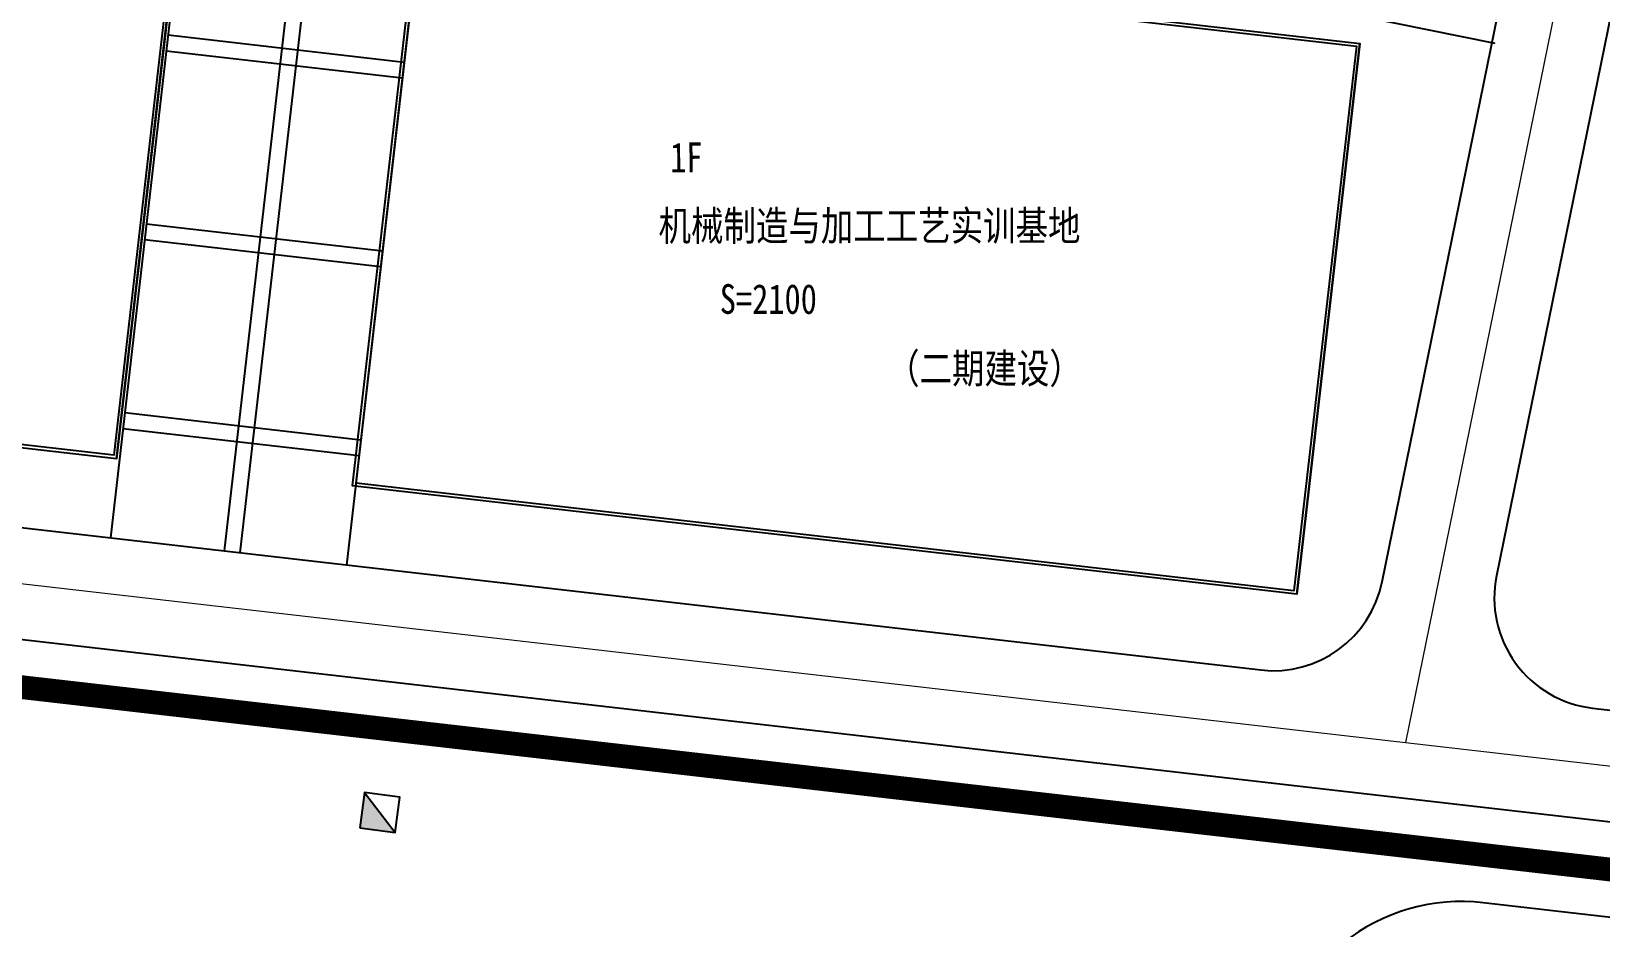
# Model space of a CAD drawing. Extents: x 34159 to 76259, y 14444 to 30378.
# Drawn here: x 34918.9 to 35018, y 15288 to 15344.6 of the extents above; entities that cross this region are included whole.
import ezdxf

# ---------------------------------------------------------------- set-up
doc = ezdxf.new("R2010")
doc.units = 0
doc.header["$LTSCALE"] = 1000
doc.header["$MEASUREMENT"] = 0
doc.linetypes.add('DASHDOT2', pattern=[0.5, 0.25, -0.125, 0, -0.125])
doc.linetypes.add('DIVIDE', pattern=[1.25, 0.5, -0.25, 0, -0.25, 0, -0.25])
for name, color, linetype in [('JZ', 2, 'Continuous'), ('PUB_TEXT', 7, 'Continuous'), ('用地红线', 1, 'DIVIDE'), ('看线', 92, 'Continuous'), ('车行道', 5, 'Continuous'), ('铺地', 25, 'Continuous')]:
    doc.layers.add(name, color=color, linetype=linetype)
doc.layers.add('道路红线', color=1, linetype='Continuous', lineweight=0)
doc.styles.add('HT', font='simhei.ttf', dxfattribs={"width": 0.8})

msp = doc.modelspace()

# ---------------------------------------------------------------- hatches: boundary and pattern name
at = {"layer": '看线'}
msp.add_hatch(color=256, dxfattribs=at).paths.add_polyline_path([(34939.632, 15294.333), (34941.862, 15294.031), (34939.935, 15296.563)])

# ---------------------------------------------------------------- linework, layer by layer
for p, q in [((34939.177, 15315.919), (34943.166, 15350.691)), ((34998.786, 15309.08), (35002.775, 15343.852))]:
    msp.add_line(p, q)
at = {"layer": 'JZ'}
msp.add_line((34924.275, 15317.628), (34928.834, 15357.368), dxfattribs=at)
for points in [[(34928.834, 15357.368), (34924.275, 15317.628), (34857.805, 15325.253), (34862.528, 15364.974)], [(34928.612, 15357.192), (34924.099, 15317.85), (34858.027, 15325.429), (34862.703, 15364.752)], [(34943.166, 15350.691), (35002.775, 15343.852), (34998.786, 15309.08), (34939.177, 15315.919)], [(34943.342, 15350.469), (35002.554, 15343.676), (34998.61, 15309.302), (34939.399, 15316.095)]]:
    msp.add_lwpolyline(points, close=True, dxfattribs=at)
at = {"layer": '用地红线', "color": 4, "linetype": 'DIVIDE', "ltscale": 15, "const_width": 1.5}
msp.add_lwpolyline([(34857.724, 15447.705), (35444.292, 15328.187), (35444.292, 15328.187), (35433.706, 15244.042), (34840.829, 15312.104), (34857.724, 15447.705)], close=True, dxfattribs=at)
at = {"layer": '看线'}
msp.add_line((34939.935, 15296.563), (34941.862, 15294.031), dxfattribs=at)
msp.add_line((34939.935, 15296.563), (34941.862, 15294.031), dxfattribs=at)
msp.add_lwpolyline([(34939.632, 15294.333), (34941.862, 15294.031), (34942.164, 15296.261), (34939.935, 15296.563)], close=True, dxfattribs=at)
msp.add_lwpolyline([(34939.632, 15294.333), (34941.862, 15294.031), (34942.164, 15296.261), (34939.935, 15296.563)], close=True, dxfattribs=at)
at = {"layer": '车行道', "color": 5}
for points in [[(35457.304, 15251.399), (35438.988, 15253.501, -0.416962), (35432.84, 15261.319), (35439.26, 15312.967, 0.39174), (35428.163, 15328.412), (34875.11, 15441.101, 0.436989), (34858.422, 15429.113), (34845.927, 15328.765, 0.417022), (34858.223, 15313.127), (35285.285, 15264.1)], [(35284.601, 15258.139), (35010.556, 15289.6, 0.414214), (34997.266, 15279.046), (34974.541, 15081.096, -0.414214), (34966.789, 15074.94), (34826.726, 15091.02, 0.410949), (34814.558, 15081.468), (34809.372, 15040.351, 0.417486), (34819.031, 15028.046), (34913.274, 15017.227)]]:
    msp.add_lwpolyline(points, format="xyb", dxfattribs=at)
for points in [[(35004.171, 15309.854), (35021.908, 15396.902, 0.414214), (35016.447, 15405.159), (34873.712, 15434.242, 0.436989), (34865.368, 15428.248), (34852.873, 15327.9, 0.417022), (34859.021, 15320.081), (34996.514, 15304.297, 0.389039)], [(35143.258, 15293.887), (35158.574, 15369.055, 0.414214), (35153.113, 15377.312), (35037.024, 15400.966, 0.414214), (35028.767, 15395.505), (35011.395, 15310.245, 0.439844), (35017.456, 15301.893), (35135.601, 15288.33, 0.389039)]]:
    msp.add_lwpolyline(points, format="xyb", close=True, dxfattribs=at)
at = {"layer": '道路红线', "linetype": 'DASHDOT2', "ltscale": 25}
msp.add_line((35005.679, 15299.722), (35027.434, 15406.492), dxfattribs=at)
msp.add_lwpolyline([(35428.062, 15251.255), (35435.787, 15313.399, 0.39174), (35427.464, 15324.983), (34874.411, 15437.672, 0.436989), (34861.895, 15428.681), (34849.4, 15328.333, 0.417022), (34858.622, 15316.604), (35456.87, 15247.926)], format="xyb", dxfattribs=at)
at = {"layer": '铺地', "color": 42}
for p, q in [((34858.908, 15374.859), (35011.29, 15343.859)), ((34928.698, 15354.538), (34923.888, 15312.634)), ((34935.809, 15353.092), (34931.069, 15311.81)), ((34936.792, 15352.891), (34932.063, 15311.696)), ((34943.452, 15351.537), (34938.79, 15310.924)), ((34927.532, 15344.387), (34942.434, 15342.677)), ((34927.418, 15343.393), (34942.32, 15341.684)), ((34926.164, 15332.465), (34941.066, 15330.755)), ((34926.05, 15331.471), (34940.952, 15329.762)), ((34924.797, 15320.543), (34939.699, 15318.834)), ((34924.683, 15319.55), (34939.585, 15317.84))]:
    msp.add_line(p, q, dxfattribs=at)

# ---------------------------------------------------------------- texts
at = {"layer": 'PUB_TEXT', "color": 7, "style": 'HT', "width": 0.8}
msp.add_text('1F', height=1.8776, rotation=0.60314, dxfattribs=at).set_placement((34959.234, 15335.71))
for s, height, p in [('机械制造与加工工艺实训基地', 1.87764, (34958.495, 15331.4)), ('S=2100', 1.8776, (34962.361, 15326.78))]:
    msp.add_text(s, height=height, dxfattribs=at).set_placement(p)
at = {"layer": 'PUB_TEXT', "color": 1, "style": 'HT', "width": 0.8}
msp.add_text('（二期建设）', height=1.8776, dxfattribs=at).set_placement((34972.926, 15322.396))

doc.saveas('drawing.dxf')
